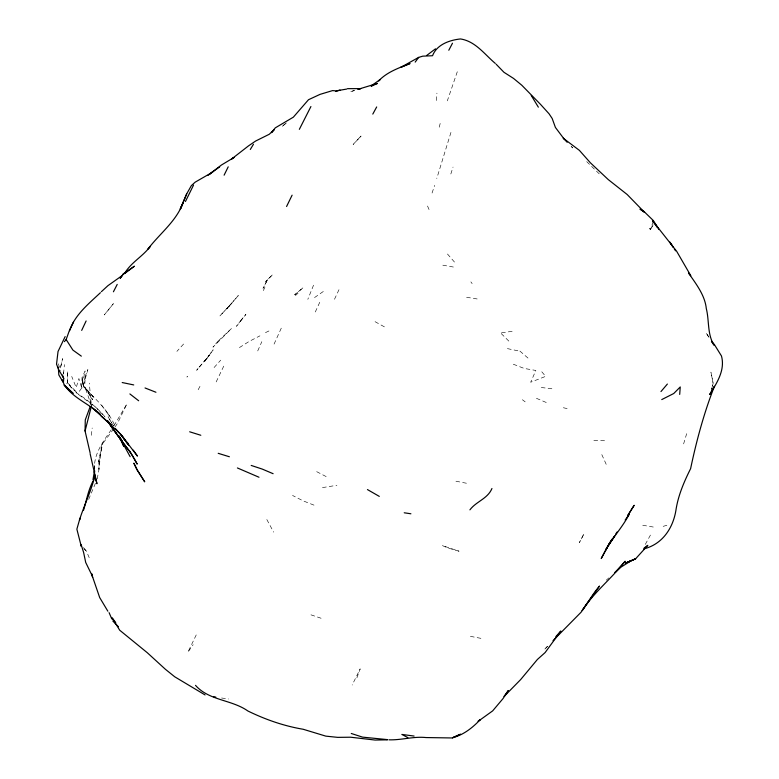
<?xml version="1.0" encoding="UTF-8"?>
<svg xmlns="http://www.w3.org/2000/svg" width="779" height="779" viewBox="0 0 779 779"><rect width="100%" height="100%" fill="white"/><g stroke="black" fill="none" stroke-linecap="round" stroke-linejoin="round"><path stroke-width="0.58" stroke-dasharray="3.9 2.92" d="M94.61 470.185C93.061 454.693 103.032 441.859 111.222 429.784M94.571 469.27L94.726 462.531M84.853 383.726L85.252 376.189L87.871 369.597L83.285 385.576L83.519 386.803L81.853 387.923M81.542 387.358L82.097 377.377L85.125 370.96L81.542 387.358L78.893 378.536L76.206 387.621L71.717 376.432M90.354 404.437L90.763 399.111L89.303 383.093M436.298 100.549L436.941 93.12M63.547 373.754L64.414 364.572M63.518 374.163L63.722 371.973M91.347 435.334L92.185 427.983M85.252 376.189L83.285 385.576L82.097 377.377L83.519 386.803M60.402 367.941L62.622 358.622L60.45 367.951M439.229 127.22L440.524 122.128M450.944 132.401L436.756 178.537M711.616 389.033L713.136 383.336L710.925 372.099L713.155 383.317L711.315 390.172M683.602 443.923L687.36 431.342M450.827 174.019L453.037 167.057M653.201 221.46L650.377 229.678L649.511 228.51L650.708 228.997L653.104 224.888M432.053 193.056L434.624 185.344M457.302 71.726L447.321 100.89M356.87 677.915L360.19 668.869L352.166 685.062M313.538 285.172L307.812 299.35M95.457 483.243L87.676 501.764M97.209 478.861L98.943 469.727L99.089 459.191L98.914 469.328L101.757 444.906L102.925 442.891L98.719 461.538L101.757 444.906L113.325 429.365M263.39 290.625L265.834 284.987M257.713 350.949L261.832 341.669M281.287 328.134L273.487 345.399M315.291 311.999L319.974 301.775M334.493 299.292L338.982 289.691M223.748 366.111L215.189 383.989M196.24 634.904L187.836 652.305L193.163 644.681M650.446 535.046L645.148 544.687M198.158 389.753L201.245 383.969M650.377 229.678L653.182 224.78M113.938 425.811L126.958 403.843L117.473 423.416L114.016 428.372M79.292 391.36L81.688 388.127M214.079 367.552L220.73 360.151M183.61 344.006L176.891 351.387M547.491 646.21L544.297 649.667L547.471 646.463M295.426 295.553L298.045 293.147M606.208 580.228L608.827 577.921M285.27 123.783L281.735 126.773L287.1 122.342M314.521 297.588L323.674 291.239M239.406 347.6L249.066 341.465L259.943 335.837M66.566 383.424L67.617 382.898L67.724 371.155L67.617 382.898L71.931 388.322L77.072 392.704L67.617 382.898L71.931 388.322M265.454 332.633L270.654 330.14M354.513 90.422L350.122 91.834L354.348 90.549M663.143 526.351L667.262 525.192M322.467 487.586L336.927 485.298M501.54 332.818L514.374 330.997M593.841 440.359L605.965 440.797M541.278 387.514L553.09 388.916M480.935 638.342L468.15 635.937M221.557 698.003L228.598 698.997M466.592 297.276L478.267 299.136M642.724 525.26L654.379 527.217M442.813 265.191L454.439 267.216M455.929 481.218L467.488 483.438M507.382 348.612L518.892 350.988M563.324 407.729L569.79 409.179M310.957 614.835L322.039 618.575M83.713 386.705L85.028 387.241L92.633 399.744L84.59 387.036L92.954 396.657L83.713 386.705L94.639 398.069L92.273 395.615C101.358 404.544 110.112 414.292 115.039 426.201M513.273 364.202L524.199 368.448L535.835 370.453L530.674 382.236L545.631 376.364L540.139 369.83M314.015 505.152L303.099 500.848L292.534 495.444M536.419 398.303L547.228 402.909M316.673 471.646L327.219 477.137M375.04 321.669L385.936 327.716L385.488 327.453M522.368 399.724L525.192 401.857M519.895 351.076L528.308 358.34M83.85 548.747L86.42 551.104L89.215 557.706M599.265 173.863L586.626 161.555M501.218 333.568L510.031 342.293M571.153 146.316L572.731 147.942L571.114 146.238M104.649 416.483C96.586 406.881 86.508 399.228 75.962 392.567L95.983 407.485L105.058 417.106M447.448 253.993L455.812 263.594M83.46 547.53L86.42 551.104M101.757 405.401L109.732 416.327L107.969 413.902M470.857 281.842L472.162 283.634M708.588 336.694L705.959 332.691L709.017 337.434M113.335 425.889L108.086 416.746L113.364 425.996M266.827 519.515L273.643 532.164M601.797 454.595L607.25 466.64M427.525 205.997L429.511 210.661M58.259 363.783L60.772 370.522M91.494 405.742L85.028 387.241M90.763 399.111L91.367 404.632M583.783 534.209L579.381 542.612L583.783 534.209M267.44 279.865L263.039 288.279L267.44 279.865L272.757 274.461L265.62 281.667L267.44 279.865M113.345 303.722L104.289 314.93L113.345 303.722M213.115 349.888L204.984 361.047L213.115 349.888M198.1 368.35L196.688 370.268L209.424 355.214L198.1 368.35M294.676 294.822L303.187 287.617L294.676 294.822M241.139 320.042L236.495 326.304L245.901 314.356L241.139 320.042M218.208 341.007L212.979 347.132L231.363 328.65L218.208 341.007M238.277 295.582L226.932 308.708L238.277 295.582M231.889 303.099L219.892 315.953L231.889 303.099M359.966 137.162L353.121 144.485L361.076 136.033L359.966 137.162M186.95 376.978L187.466 376.588L186.95 376.978M458.967 551.181L447.711 547.939L442.355 545.553L458.967 551.181"/><path stroke-width="1.17" d="M94.541 470.399L94.483 472.639L94.571 471.003M63.518 381.554L63.703 378.37L62.447 375.011M679.697 394.427L680.242 386.959L673.728 393.522L661.76 399.578M90.082 452.716L85.067 430.991L91.494 405.742M92.974 479.698L94.405 471.373M83.528 510.264C86.547 500.459 88.212 490.059 93.061 481.062M94.97 475.307C91.425 490.897 84.151 505.084 79.468 520.041L80.003 518.181L76.868 529.165L81.279 546.391L81.23 544.852L83.606 552.428L85.709 562.457L92.234 575.847L99.673 597.542L107.853 611.203M73.508 322.058L69.477 330.724C74.998 314.765 88.524 303.898 100.413 292.709M64.414 341.64L66.147 339.527L69.35 330.637M90.198 406.56L85.281 419.891L85.067 430.991M219.659 166.891L210.593 173.279L195.198 182.14L191.371 185.597L186.707 193.835L180.309 209.054L183.172 202.559C176.336 221.363 159.724 233.525 148 248.998L150.23 246.446C142.528 256.758 130.853 262.474 124.397 273.76L134.407 266.204L123.53 273.672L120.287 278.152L123.53 273.672M180.309 209.054L186.707 193.835M81.688 330.384L86.118 320.958M292.106 195.169L286.575 206.503M65.144 336.596L58.026 351.504L56.536 364.221L58.727 369.713L63.703 378.37M185.451 201.488L193.533 185.11M224.109 175.178L228.208 166.833M299.34 129.343L310.918 106.538M113.422 291.784L117.21 284.423M448.801 50.245L452.482 43.215M376.676 106.957L372.8 114.094M609.597 542.895L601.232 558.514L609.09 543.917L614.641 536.049L605.546 550.12C612.635 537.598 622.684 526.984 629.286 514.101L625.177 520.07M250.302 149.471L253.457 144.251M615.77 534.014L617.075 531.999M594.182 592.8L582.166 610.532C594.143 592.089 611.671 578.456 625.177 561.24L614.952 572.507L620.951 567.151L630.669 561.046L635.615 558.786L647.816 545.339L644.175 547.919M415.178 62.106L418.664 57.393L422.734 56.166L432.53 55.728C436.795 44.53 449.58 40.089 460.506 38.95C475.482 41.268 484.46 54.277 495.269 63.391M491.948 488.511C487.673 498.803 476.222 501.384 469.912 509.856M610.181 541.863L612.275 538.922M594.844 591.806L599.509 586.071L581.037 612.265L553.022 640.64M660.972 391.555L667.379 384.047M555.826 636.618L560.831 631.029L545.144 652.539L537.383 659.482L520.645 679.59L504.071 696.484L508.288 690.564L503.039 698.568L492.679 710.867L478.17 721.305M101.406 291.677L107.93 285.669L122.41 275.386M207.925 175.441L221.343 165.08L234.109 157.416L231.451 159.14L248.482 145.897L255.6 141.048L269.291 134.251L274.266 129.538L271.472 132.654L275.279 127.863L293.352 117.171L308.494 99.722L320.033 94.376L332.604 90.588L335.983 90.9L346.821 89.049M209.882 174.077L213.573 171.224M426.814 55.377L435.5 48.824M371.145 85.914L380.279 79.429L378.652 80.928C387.027 71.97 398.926 67.939 410.036 63.537L400.825 67.345L418.664 57.393M478.296 720.964L480.312 719.611C472.502 727.742 463.622 734.918 452.453 737.752L460.525 734.207L452.278 737.966L426.016 737.557C413.26 736.233 401.487 740.254 388.887 739.816M371.359 86.255L377.484 83.402L357.814 89.371M643.522 548.971C662.802 544.307 673.553 527.461 676.162 508.745C678.538 494.587 684.254 481.403 690.613 468.646C696.465 440.787 704.031 412.831 714.401 386.287L709.698 394.515C716.836 383.073 725.376 370.103 721.461 355.954L714.304 344.425L711.87 341.699M628.994 561.552L635.615 558.786L625.41 563.12L630.669 561.046L627.397 562.263M335.827 91.455L339.995 90.072M358.583 89.254L360.706 88.611L347.619 88.66M387.436 739.836L375.108 740.05L350.638 737.216L337.697 737.362L325.826 736.136L303.177 729.261C283.829 725.979 265.561 719.611 247.888 710.993C231.655 699.523 208.996 700.73 195.51 685.345M387.455 739.612L362.547 737.129L351.271 733.477M414.107 736.058L401.847 734.431L407.845 737.596M404.223 512.786L410.903 513.78M213.767 696.738L215.832 697.137M122.206 382.538L133.725 384.933M218.208 453.32L229.386 456.757M189.657 431.79L200.816 435.266M251.198 465.433L262.299 469.104L273.117 473.7M145.03 387.961L155.946 392.256M237.4 467.955L258.988 477.235M379.305 496.389L367.445 489.572M205.072 694.936L174.749 676.805L165.372 669.258L147.319 652.744L119.713 630.221L112.098 617.864L115.73 622.577M81.337 356.149L72.914 350.102L66.147 339.527M129.879 393.931L138.662 400.757M100.549 414.564C89.205 403.804 73.479 398.429 64.54 385.177L73.158 393.434L64.102 385.225L63.693 383.151L58.834 374.942L58.289 367.016M99.761 413.883L92.643 408.157L111.163 425.013L101.251 416.142M106.148 420.514L120.803 434.478L125.614 440.476M567.19 142.265L563.227 138.214L579.401 150.376L590.404 162.811L608.311 179.628L627.173 194.507L644.574 212.365L639.978 209.084L643.941 211.44L653.347 220.564L658.995 229.503M112.809 620.999L118.418 626.725M496.106 64.18L503.974 72.301L513.536 78.416L521.784 85.223L540.548 104.396L549.039 113.773L552.175 118.466L555.417 127.454L563.811 138.604M126.987 442.19L128.389 443.718M115.273 428.45L120.803 434.478L128.632 445.082L120.735 434.37L137.445 456.085L133.267 450.174M690.233 275.026L688.461 272.903C695.813 283.653 704.917 295.007 706.3 308.552C709.367 320.685 707.157 334.006 713.973 345.097L711.461 341.221M107.463 420.602L110.998 425.227L108.174 421.342M108.417 422.228L121.397 440.573L108.281 422.247M113.383 429.657L130.083 451.956L123.413 443.358L119.197 436.25M657.359 227.526L652.442 220.584L676.649 251.266L690.817 275.737M108.291 422.023L112.828 428.917M673.017 246.943L669.862 242.113L673.095 247.079M674.283 248.881L675.549 250.809M133.365 457.049L129.684 451.187L137.201 464.118L133.978 458.023M531.239 95.466L538.357 107.161M120.034 437.944L122.848 443.309L118.457 435.442M122.848 443.309L130.142 456.698M118.905 436.425L123.598 445.646L120.706 438.976M109.089 612.645L111.806 618.935M62.106 379.587L62.787 381.798M92.234 575.847L91.669 573.743L92.652 577.434M94.902 475.073L96.947 483.73L90.101 453.66M94.795 475.093L95.535 480.624M632.567 507.791L627.533 515.873L634.174 505.289L632.567 507.791M144.651 481.714L136.919 469.571L133.852 463.154L137.425 470.321L144.651 481.714M123.647 445.695L120.764 439.142L123.851 446.211L123.647 445.695"/></g></svg>
